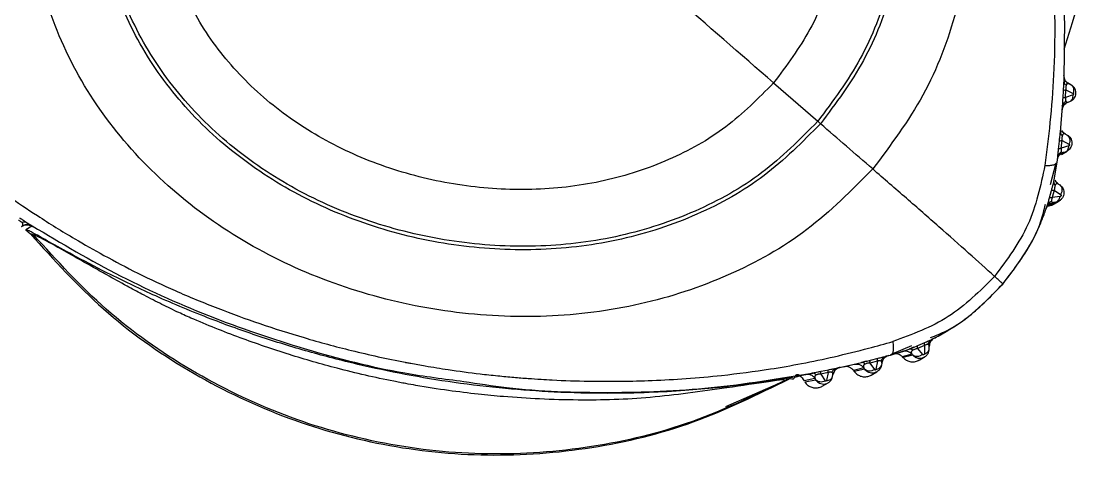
# Model space of a CAD drawing. Extents: x 409 to 498, y 628 to 778.
# Drawn here: x 413.209 to 415.487, y 673.962 to 674.879 of the extents above; entities that cross this region are included whole.
import ezdxf

# ---------------------------------------------------------------- set-up
doc = ezdxf.new("R2010")
doc.units = 0
doc.header["$MEASUREMENT"] = 0
doc.layers.add('1', color=4, linetype='Continuous')
doc.layers.add('GEOMETRY', color=4, linetype='Continuous', lineweight=25)

# ---------------------------------------------------------------- blocks, each defined once
blk = doc.blocks.new('2026_PULSE')
at = {"layer": 'GEOMETRY'}
for p, q in [((6.2225, 29.7886), (6.3158, 29.7075)), ((6.8346, 29.7568), (6.8355, 29.7727)), ((6.84, 29.758), (6.8409, 29.7739)), ((6.8409, 29.7739), (6.8561, 29.7665)), ((6.8511, 29.7847), (6.8475, 29.7865)), ((6.8392, 29.7443), (6.8322, 29.7403)), ((6.8559, 29.7635), (6.84, 29.758)), ((6.8455, 29.748), (6.8489, 29.7491)), ((6.8291, 29.6847), (6.8336, 29.739)), ((6.8337, 29.7398), (6.8339, 29.7398)), ((6.3158, 29.7075), (6.3217, 29.7024)), ((6.8398, 29.6804), (6.843, 29.6787)), ((6.8251, 29.6487), (6.8269, 29.6652)), ((6.8307, 29.6507), (6.8325, 29.6671)), ((6.8468, 29.6556), (6.8307, 29.6507)), ((6.8325, 29.6671), (6.8472, 29.6592)), ((6.822, 29.6212), (6.8233, 29.6316)), ((6.8357, 29.6415), (6.8286, 29.6374)), ((6.8317, 29.6375), (6.8436, 29.6444)), ((6.8395, 29.6426), (6.8357, 29.6415)), ((6.8083, 29.574), (6.8203, 29.6195)), ((6.815, 29.5799), (6.822, 29.6212)), ((6.815, 29.5799), (6.8159, 29.5853)), ((6.8061, 29.5455), (6.8104, 29.5612)), ((6.8162, 29.5621), (6.8119, 29.5462)), ((6.8162, 29.5621), (6.8295, 29.5528)), ((6.8251, 29.5747), (6.8179, 29.581)), ((6.8251, 29.5748), (6.8278, 29.5729)), ((6.8285, 29.5485), (6.8119, 29.5462)), ((6.8151, 29.5325), (6.8264, 29.539)), ((6.8142, 29.5359), (6.8005, 29.5284)), ((6.8005, 29.5284), (6.8052, 29.5291)), ((6.8014, 29.53), (6.8015, 29.5298)), ((6.8052, 29.5291), (6.8192, 29.5365)), ((6.8192, 29.5365), (6.8142, 29.5359)), ((4.6536, 29.4857), (4.6409, 29.4783)), ((4.6412, 29.4781), (4.6409, 29.4783)), ((4.648, 29.4759), (4.6412, 29.4781)), ((4.6412, 29.4781), (4.6509, 29.4696)), ((4.6488, 29.4878), (4.6419, 29.4887)), ((4.6555, 29.4846), (4.6527, 29.4861)), ((4.653, 29.4864), (4.6536, 29.4857)), ((4.6576, 29.4675), (4.6509, 29.4696)), ((4.6509, 29.4696), (4.6576, 29.4628)), ((6.7068, 29.3632), (6.707, 29.3633)), ((6.4698, 29.2134), (6.5091, 29.2259)), ((6.4732, 29.2161), (6.5146, 29.2336)), ((6.5002, 29.2219), (6.4801, 29.2162)), ((6.5184, 29.2297), (6.5273, 29.2334)), ((6.5419, 29.2336), (6.5269, 29.2271)), ((6.5269, 29.2271), (6.5375, 29.2147)), ((6.5273, 29.2334), (6.5421, 29.2398)), ((6.5419, 29.2336), (6.5416, 29.2163)), ((6.5517, 29.2268), (6.5518, 29.2319)), ((6.3561, 29.1857), (6.4081, 29.1976)), ((6.442, 29.2006), (6.4262, 29.1966)), ((6.4275, 29.2027), (6.4435, 29.2068)), ((6.442, 29.2006), (6.4391, 29.1835)), ((6.4601, 29.2108), (6.4698, 29.2134)), ((6.461, 29.2111), (6.4655, 29.2122)), ((6.5149, 29.2156), (6.4947, 29.2099)), ((6.4947, 29.2099), (6.4965, 29.208)), ((6.517, 29.2131), (6.4965, 29.208)), ((6.5149, 29.2156), (6.517, 29.2131)), ((6.5304, 29.2029), (6.5418, 29.2094)), ((6.3378, 29.1765), (6.3223, 29.1734)), ((6.323, 29.1792), (6.3386, 29.1824)), ((6.3378, 29.1765), (6.3343, 29.1595)), ((6.3712, 29.1885), (6.393, 29.194)), ((6.4133, 29.1865), (6.3914, 29.181)), ((6.3914, 29.181), (6.3931, 29.1788)), ((6.4153, 29.1835), (6.3931, 29.1788)), ((6.4153, 29.1835), (6.4133, 29.1865)), ((6.4262, 29.1966), (6.4356, 29.1826)), ((6.429, 29.1712), (6.441, 29.1782)), ((6.4512, 29.1962), (6.4505, 29.1921)), ((6.1215, 29.1045), (6.244, 29.158)), ((6.2519, 29.1623), (6.249, 29.162)), ((6.2672, 29.167), (6.2702, 29.1677)), ((6.3101, 29.1642), (6.287, 29.1588)), ((6.3122, 29.1607), (6.2889, 29.1561)), ((6.3101, 29.1642), (6.3122, 29.1607)), ((6.3223, 29.1734), (6.3313, 29.1588)), ((6.3254, 29.1477), (6.3378, 29.1549)), ((6.3471, 29.168), (6.3478, 29.1716))]:
    blk.add_line(p, q, dxfattribs=at)
for points, knots in [([(6.1395, 31.5032), (6.1696, 31.4733), (6.2339, 31.4096), (6.3298, 31.2984), (6.4204, 31.1774), (6.5024, 31.0481), (6.5735, 30.9168), (6.638, 30.7788), (6.6995, 30.6217), (6.7512, 30.4457), (6.7921, 30.25), (6.8126, 30.0739), (6.8181, 29.9251), (6.8158, 29.8094), (6.8081, 29.7075), (6.8, 29.6443), (6.7962, 29.6142)], [0, 0, 0, 0, 0.061839, 0.131845, 0.211627, 0.279904, 0.352971, 0.427433, 0.499926, 0.596401, 0.691889, 0.788478, 0.852073, 0.906668, 0.955606, 1, 1, 1, 1]), ([(6.8367, 29.7919), (6.838, 29.8638), (6.8406, 30.0076), (6.8181, 30.2235), (6.7765, 30.4363), (6.7148, 30.6447), (6.634, 30.8463), (6.5348, 31.0389), (6.4188, 31.2221), (6.3274, 31.3336), (6.2819, 31.3892)], [0, 0, 0, 0, 0.124613, 0.249568, 0.374705, 0.499995, 0.625284, 0.750423, 0.875382, 1, 1, 1, 1]), ([(6.3098, 31.3536), (6.3657, 31.3158), (6.4824, 31.2368), (6.6303, 31.0798), (6.7544, 30.8973), (6.8446, 30.6954), (6.8991, 30.4811), (6.9148, 30.2609), (6.8968, 30.0502), (6.8556, 29.9197), (6.8366, 29.8592)], [0, 0, 0, 0, 0.118093, 0.24661, 0.375126, 0.503643, 0.63216, 0.760677, 0.889193, 1, 1, 1, 1]), ([(4.9173, 30.9146), (4.9641, 30.9638), (5.0573, 31.0617), (5.2251, 31.1745), (5.4061, 31.2551), (5.5964, 31.2971), (5.7885, 31.2978), (5.9749, 31.2545), (6.1473, 31.1699), (6.3005, 31.0493), (6.43, 30.8986), (6.5321, 30.7243), (6.6042, 30.5336), (6.6439, 30.3345), (6.6482, 30.1341), (6.6149, 29.9407), (6.5465, 29.7591), (6.47, 29.6572), (6.4321, 29.6067)], [0, 0, 0, 0, 0.064638, 0.128652, 0.191528, 0.253029, 0.313363, 0.373321, 0.433986, 0.495948, 0.559248, 0.623536, 0.688243, 0.752741, 0.816423, 0.878848, 0.939909, 1, 1, 1, 1]), ([(5.0241, 30.8227), (5.0642, 30.8649), (5.1441, 30.9488), (5.2878, 31.0456), (5.4428, 31.1148), (5.6057, 31.151), (5.7702, 31.1516), (5.9297, 31.1145), (6.0773, 31.042), (6.2084, 30.9386), (6.3191, 30.8094), (6.4065, 30.6599), (6.4683, 30.4965), (6.5024, 30.3258), (6.5063, 30.1541), (6.4779, 29.9885), (6.4196, 29.8329), (6.3541, 29.7457), (6.3217, 29.7024)], [0, 0, 0, 0, 0.064677, 0.128726, 0.191618, 0.253103, 0.313385, 0.373279, 0.433903, 0.49586, 0.559185, 0.62351, 0.688256, 0.752792, 0.816505, 0.878937, 0.939969, 1, 1, 1, 1]), ([(5.0298, 30.8177), (5.0696, 30.8595), (5.1488, 30.9427), (5.2912, 31.0387), (5.4448, 31.1073), (5.6062, 31.1432), (5.7693, 31.1438), (5.9273, 31.1071), (6.0735, 31.0352), (6.2034, 30.9327), (6.3131, 30.8046), (6.3997, 30.6564), (6.4609, 30.4944), (6.4947, 30.3253), (6.4986, 30.1551), (6.4706, 29.991), (6.4128, 29.8369), (6.3479, 29.7504), (6.3158, 29.7075)], [0, 0, 0, 0, 0.06468, 0.128735, 0.191634, 0.253118, 0.313391, 0.373269, 0.433886, 0.495846, 0.559178, 0.623509, 0.688256, 0.752797, 0.816517, 0.878954, 0.939983, 1, 1, 1, 1]), ([(5.1206, 30.7397), (5.1547, 30.7756), (5.2227, 30.847), (5.3447, 30.9293), (5.4762, 30.9883), (5.6144, 31.0192), (5.7541, 31.0199), (5.8894, 30.9884), (6.0144, 30.9267), (6.1254, 30.8388), (6.2192, 30.7289), (6.2932, 30.6018), (6.3457, 30.4629), (6.3748, 30.3178), (6.3785, 30.172), (6.3547, 30.0314), (6.3055, 29.8994), (6.25, 29.8254), (6.2225, 29.7886)], [0, 0, 0, 0, 0.0647046, 0.128813, 0.1917628, 0.2532443, 0.313432, 0.3731912, 0.4337506, 0.4957308, 0.5591196, 0.6234952, 0.6882615, 0.7528365, 0.8166147, 0.8790898, 0.9400889, 1, 1, 1, 1]), ([(6.4321, 29.6067), (6.3875, 29.5617), (6.2978, 29.4711), (6.1277, 29.3766), (5.9409, 29.315), (5.7416, 29.2897), (5.5387, 29.2997), (5.3398, 29.3435), (5.153, 29.4197), (4.9856, 29.5266), (4.8446, 29.6614), (4.7363, 29.8202), (4.6665, 29.9985), (4.639, 30.1885), (4.6525, 30.3824), (4.7055, 30.5728), (4.7922, 30.7547), (4.8755, 30.8611), (4.9173, 30.9146)], [0, 0, 0, 0, 0.060091, 0.121152, 0.183577, 0.247259, 0.311757, 0.376464, 0.440752, 0.504052, 0.566014, 0.626679, 0.686637, 0.746971, 0.808472, 0.871348, 0.935362, 1, 1, 1, 1]), ([(6.3217, 29.7024), (6.2835, 29.6639), (6.2067, 29.5863), (6.061, 29.5056), (5.9008, 29.453), (5.7301, 29.4315), (5.5561, 29.4402), (5.3856, 29.4777), (5.2255, 29.5428), (5.082, 29.6343), (4.9612, 29.7496), (4.8684, 29.8855), (4.8086, 30.0381), (4.7852, 30.2008), (4.7969, 30.3668), (4.8424, 30.5298), (4.9168, 30.6857), (4.9882, 30.7769), (5.0241, 30.8227)], [0, 0, 0, 0, 0.060031, 0.121063, 0.183495, 0.247208, 0.311744, 0.37649, 0.440815, 0.50414, 0.566097, 0.626721, 0.686615, 0.746897, 0.808382, 0.871274, 0.935323, 1, 1, 1, 1]), ([(6.3158, 29.7075), (6.278, 29.6694), (6.2018, 29.5925), (6.0574, 29.5125), (5.8987, 29.4604), (5.7295, 29.4391), (5.5571, 29.4478), (5.3881, 29.4849), (5.2293, 29.5495), (5.0872, 29.6401), (4.9675, 29.7543), (4.8755, 29.889), (4.8162, 30.0402), (4.793, 30.2014), (4.8046, 30.3659), (4.8497, 30.5275), (4.9236, 30.6819), (4.9943, 30.7723), (5.0298, 30.8177)], [0, 0, 0, 0, 0.060017, 0.121046, 0.183483, 0.247203, 0.311744, 0.376491, 0.440822, 0.504154, 0.566114, 0.626731, 0.686609, 0.746882, 0.808366, 0.871265, 0.93532, 1, 1, 1, 1]), ([(6.2225, 29.7886), (6.1902, 29.756), (6.1249, 29.6902), (6.0011, 29.6219), (5.8651, 29.5775), (5.7199, 29.5595), (5.5721, 29.567), (5.4271, 29.5988), (5.291, 29.6541), (5.1692, 29.7315), (5.0667, 29.8291), (4.9878, 29.9443), (4.9371, 30.0738), (4.9173, 30.2118), (4.9274, 30.3527), (4.9661, 30.4909), (5.0295, 30.6232), (5.0901, 30.7007), (5.1206, 30.7397)], [0, 0, 0, 0, 0.059911, 0.12091, 0.183385, 0.247163, 0.311739, 0.376505, 0.44088, 0.504269, 0.566249, 0.626809, 0.686568, 0.746756, 0.808237, 0.871187, 0.935295, 1, 1, 1, 1]), ([(6.8355, 29.7727), (6.8358, 29.776), (6.8362, 29.7827), (6.8366, 29.7888), (6.8367, 29.7919)], [0, 0, 0, 0, 0.482562, 1, 1, 1, 1]), ([(6.8367, 29.7919), (6.8368, 29.7938), (6.8368, 29.7975), (6.8368, 29.801), (6.8367, 29.8042), (6.8365, 29.8046), (6.8364, 29.8049)], [0, 0, 0, 0, 0.214681, 0.42923, 0.635769, 1, 1, 1, 1]), ([(6.8364, 29.8049), (6.8365, 29.8031), (6.8367, 29.7993), (6.839, 29.7939), (6.8426, 29.7894), (6.8459, 29.7874), (6.8475, 29.7865)], [0, 0, 0, 0, 0.244703, 0.499999, 0.755296, 1, 1, 1, 1]), ([(6.8379, 29.7929), (6.8377, 29.793), (6.8371, 29.7935), (6.8369, 29.793), (6.8368, 29.7919), (6.8367, 29.7913)], [0, 0, 0, 0, 0.174714, 0.57788, 1, 1, 1, 1]), ([(6.8367, 29.7919), (6.8367, 29.7912), (6.8368, 29.7896), (6.8376, 29.7874), (6.8391, 29.7852), (6.8406, 29.784), (6.8413, 29.7833)], [0, 0, 0, 0, 0.24783, 0.499997, 0.752166, 1, 1, 1, 1]), ([(6.8476, 29.7864), (6.8444, 29.7885), (6.8399, 29.7914), (6.8383, 29.7925), (6.8379, 29.7929)], [0, 0, 0, 0, 0.710807, 1, 1, 1, 1]), ([(6.8355, 29.7727), (6.836, 29.773), (6.8368, 29.7735), (6.8395, 29.7738), (6.8409, 29.7739)], [0, 0, 0, 0, 0.500028, 1, 1, 1, 1]), ([(6.8413, 29.7833), (6.8411, 29.7827), (6.8409, 29.7815), (6.8406, 29.7791), (6.8406, 29.7765), (6.8408, 29.7748), (6.8409, 29.7739)], [0, 0, 0, 0, 0.257339, 0.499758, 0.740462, 1, 1, 1, 1]), ([(6.8475, 29.7865), (6.8462, 29.7869), (6.8444, 29.7875), (6.8423, 29.7862), (6.8416, 29.7842), (6.8413, 29.7833)], [0, 0, 0, 0, 0.545639, 0.787383, 1, 1, 1, 1]), ([(6.8489, 29.7491), (6.8508, 29.75), (6.8544, 29.7516), (6.8584, 29.7559), (6.861, 29.7607), (6.862, 29.7657), (6.8618, 29.7707), (6.8603, 29.7759), (6.8568, 29.7812), (6.8531, 29.7835), (6.8511, 29.7847)], [0, 0, 0, 0, 0.133405, 0.260104, 0.38013, 0.493524, 0.592095, 0.709396, 0.845388, 1, 1, 1, 1]), ([(6.8511, 29.7847), (6.8523, 29.784), (6.8547, 29.7823), (6.8568, 29.7778), (6.8575, 29.7722), (6.8565, 29.7684), (6.8561, 29.7665)], [0, 0, 0, 0, 0.242505, 0.499998, 0.757493, 1, 1, 1, 1]), ([(6.8561, 29.7665), (6.8562, 29.7664), (6.8564, 29.7663), (6.8567, 29.7659), (6.8569, 29.7654), (6.857, 29.765), (6.8569, 29.7647), (6.8568, 29.7644), (6.8566, 29.764), (6.8563, 29.7637), (6.856, 29.7636), (6.8559, 29.7635)], [0, 0, 0, 0, 0.144352, 0.279388, 0.402711, 0.515838, 0.570705, 0.625679, 0.73952, 0.86387, 1, 1, 1, 1]), ([(6.8455, 29.748), (6.8438, 29.7472), (6.8403, 29.7457), (6.8362, 29.7415), (6.8332, 29.7364), (6.8326, 29.7326), (6.8324, 29.7308)], [0, 0, 0, 0, 0.244606, 0.500003, 0.755398, 1, 1, 1, 1]), ([(6.8336, 29.739), (6.8338, 29.7417), (6.8341, 29.747), (6.8344, 29.7536), (6.8346, 29.7568)], [0, 0, 0, 0, 0.514037, 1, 1, 1, 1]), ([(6.8336, 29.739), (6.8338, 29.7401), (6.834, 29.7423), (6.8355, 29.7453), (6.8377, 29.748), (6.8396, 29.7493), (6.8406, 29.75)], [0, 0, 0, 0, 0.253984, 0.508959, 0.759308, 1, 1, 1, 1]), ([(6.8342, 29.7399), (6.8346, 29.7404), (6.8359, 29.7419), (6.8397, 29.7447), (6.8422, 29.7464)], [0, 0, 0, 0, 0.346273, 1, 1, 1, 1]), ([(6.8346, 29.7568), (6.835, 29.7571), (6.8359, 29.7576), (6.8386, 29.7579), (6.84, 29.758)], [0, 0, 0, 0, 0.5035307, 1, 1, 1, 1]), ([(6.84, 29.758), (6.8399, 29.7572), (6.8396, 29.7555), (6.8397, 29.754), (6.8398, 29.7532), (6.8399, 29.7525), (6.8401, 29.7513), (6.8404, 29.7505), (6.8406, 29.75)], [0, 0, 0, 0, 0.234932, 0.470474, 0.479101, 0.543376, 0.724936, 1, 1, 1, 1]), ([(6.8406, 29.75), (6.8409, 29.7495), (6.8414, 29.7484), (6.8431, 29.7475), (6.8446, 29.7478), (6.8455, 29.748)], [0, 0, 0, 0, 0.226925, 0.472576, 1, 1, 1, 1]), ([(6.8489, 29.7491), (6.85, 29.7497), (6.8522, 29.7508), (6.8546, 29.7542), (6.8559, 29.7586), (6.8559, 29.7619), (6.8559, 29.7635)], [0, 0, 0, 0, 0.249417, 0.506903, 0.760701, 1, 1, 1, 1]), ([(6.8336, 29.739), (6.8334, 29.7367), (6.8328, 29.7318), (6.8325, 29.7311), (6.8324, 29.7308)], [0, 0, 0, 0, 0.4766696, 1, 1, 1, 1]), ([(6.4321, 29.6067), (6.4135, 29.6227), (6.3765, 29.6547), (6.3399, 29.6865), (6.3217, 29.7024)], [0, 0, 0, 0, 0.5, 1, 1, 1, 1]), ([(6.8269, 29.6652), (6.8273, 29.6685), (6.8281, 29.6752), (6.8287, 29.6815), (6.8291, 29.6847)], [0, 0, 0, 0, 0.491811, 1, 1, 1, 1]), ([(6.8291, 29.6847), (6.8291, 29.6833), (6.8292, 29.6806), (6.8317, 29.6781), (6.833, 29.6769)], [0, 0, 0, 0, 0.4999916, 1, 1, 1, 1]), ([(6.84, 29.6803), (6.8368, 29.6825), (6.8322, 29.6858), (6.8306, 29.6866), (6.83, 29.6869)], [0, 0, 0, 0, 0.675674, 1, 1, 1, 1]), ([(6.8398, 29.6804), (6.8382, 29.6814), (6.8351, 29.6834), (6.8331, 29.6864), (6.8321, 29.688)], [0, 0, 0, 0, 0.511218, 1, 1, 1, 1]), ([(6.833, 29.6769), (6.8328, 29.6762), (6.8325, 29.6749), (6.8322, 29.6724), (6.8322, 29.6696), (6.8324, 29.6679), (6.8325, 29.6671)], [0, 0, 0, 0, 0.250232, 0.488546, 0.732809, 1, 1, 1, 1]), ([(6.8398, 29.6804), (6.8385, 29.6809), (6.8366, 29.6817), (6.8345, 29.6802), (6.8335, 29.6786), (6.8332, 29.6774), (6.833, 29.6769)], [0, 0, 0, 0, 0.552703, 0.791975, 0.900446, 1, 1, 1, 1]), ([(6.843, 29.6787), (6.8451, 29.6773), (6.8487, 29.6748), (6.8519, 29.6694), (6.8534, 29.6641), (6.8534, 29.6584), (6.8517, 29.6529), (6.8486, 29.6482), (6.8444, 29.6446), (6.8411, 29.6433), (6.8395, 29.6426)], [0, 0, 0, 0, 0.166512, 0.279986, 0.401109, 0.523295, 0.648233, 0.769287, 0.886519, 1, 1, 1, 1]), ([(6.843, 29.6787), (6.8442, 29.6778), (6.8467, 29.676), (6.8487, 29.671), (6.8491, 29.6651), (6.8478, 29.6611), (6.8472, 29.6592)], [0, 0, 0, 0, 0.241786, 0.499998, 0.758211, 1, 1, 1, 1]), ([(6.8269, 29.6652), (6.8274, 29.6656), (6.8282, 29.6664), (6.8311, 29.6668), (6.8325, 29.6671)], [0, 0, 0, 0, 0.500084, 1, 1, 1, 1]), ([(6.8395, 29.6426), (6.8405, 29.6431), (6.8426, 29.6441), (6.845, 29.6471), (6.8465, 29.651), (6.8467, 29.6541), (6.8468, 29.6556)], [0, 0, 0, 0, 0.253348, 0.511302, 0.763261, 1, 1, 1, 1]), ([(6.8472, 29.6592), (6.8473, 29.6591), (6.8476, 29.6589), (6.8479, 29.6584), (6.8481, 29.6579), (6.8482, 29.6574), (6.8481, 29.657), (6.848, 29.6567), (6.8479, 29.6564), (6.8476, 29.6561), (6.8473, 29.6558), (6.8469, 29.6556), (6.8468, 29.6556)], [0, 0, 0, 0, 0.146361, 0.284808, 0.41183, 0.527282, 0.582294, 0.636648, 0.691473, 0.747865, 0.867827, 1, 1, 1, 1]), ([(6.8233, 29.6316), (6.823, 29.6297), (6.8223, 29.6258), (6.822, 29.6252), (6.8219, 29.625)], [0, 0, 0, 0, 0.474463, 1, 1, 1, 1]), ([(6.8234, 29.6325), (6.8233, 29.6316), (6.823, 29.6299), (6.8228, 29.6287), (6.8228, 29.6288), (6.8228, 29.6288)], [0, 0, 0, 0, 0.4148169, 0.8059422, 1, 1, 1, 1]), ([(6.8232, 29.63), (6.8233, 29.6302), (6.8235, 29.6307), (6.824, 29.6319), (6.8249, 29.6333), (6.8263, 29.6354), (6.8288, 29.6381), (6.8314, 29.6395), (6.8327, 29.6403)], [0, 0, 0, 0, 0.091414, 0.205061, 0.321527, 0.44527, 0.715289, 1, 1, 1, 1]), ([(6.8233, 29.6316), (6.8234, 29.6326), (6.8236, 29.6341), (6.8238, 29.636), (6.824, 29.6375), (6.8241, 29.6389), (6.8242, 29.6403), (6.8243, 29.641), (6.8243, 29.6413), (6.8246, 29.6437), (6.8249, 29.6462), (6.8251, 29.6487)], [0, 0, 0, 0, 0.231824, 0.347975, 0.412634, 0.510386, 0.592483, 0.62052, 0.629028, 0.633847, 1, 1, 1, 1]), ([(6.8233, 29.6316), (6.8235, 29.6328), (6.8239, 29.6351), (6.8257, 29.6383), (6.8281, 29.6411), (6.8302, 29.6424), (6.8312, 29.6431)], [0, 0, 0, 0, 0.253309, 0.508277, 0.758963, 1, 1, 1, 1]), ([(6.8244, 29.6321), (6.825, 29.6332), (6.8265, 29.636), (6.8304, 29.6394), (6.834, 29.6408), (6.8357, 29.6415)], [0, 0, 0, 0, 0.247891, 0.63191, 1, 1, 1, 1]), ([(6.8251, 29.6487), (6.8256, 29.6491), (6.8264, 29.65), (6.8293, 29.6504), (6.8307, 29.6507)], [0, 0, 0, 0, 0.503787, 1, 1, 1, 1]), ([(6.8307, 29.6507), (6.8306, 29.6499), (6.8303, 29.6482), (6.8304, 29.6468), (6.8305, 29.646), (6.8305, 29.6454), (6.8308, 29.6442), (6.831, 29.6435), (6.8312, 29.6431)], [0, 0, 0, 0, 0.230071, 0.465781, 0.473254, 0.536381, 0.722499, 1, 1, 1, 1]), ([(6.8312, 29.6431), (6.8318, 29.6424), (6.833, 29.6409), (6.8348, 29.6413), (6.8357, 29.6415)], [0, 0, 0, 0, 0.4754076, 1, 1, 1, 1]), ([(4.5113, 29.6175), (4.5239, 29.6079), (4.5537, 29.5851), (4.6051, 29.5484), (4.67, 29.5047), (4.7381, 29.4625), (4.8091, 29.4222), (4.8796, 29.3851), (4.9599, 29.3476), (5.0459, 29.3121), (5.1369, 29.279), (5.2311, 29.2491), (5.3335, 29.2213), (5.4053, 29.2056), (5.4434, 29.1983), (5.4434, 29.1983), (5.4434, 29.1983), (5.4434, 29.1983), (5.4434, 29.1983), (5.4435, 29.1983), (5.4435, 29.1983), (5.4436, 29.1982), (5.4438, 29.1982), (5.4441, 29.1981), (5.4453, 29.1979), (5.4491, 29.1972), (5.4627, 29.1947), (5.4918, 29.1895), (5.5405, 29.1817), (5.5917, 29.1748), (5.6379, 29.1697), (5.6719, 29.1665), (5.7025, 29.1641), (5.7296, 29.1623), (5.7721, 29.1599), (5.8286, 29.158), (5.8991, 29.1578), (5.9679, 29.1596), (6.0388, 29.1636), (6.1222, 29.171), (6.2037, 29.1816), (6.2831, 29.1954), (6.3525, 29.21), (6.4168, 29.2259), (6.4576, 29.2372), (6.4745, 29.242)], [0, 0, 0, 0, 0.023144, 0.05484, 0.091564, 0.136206, 0.170367, 0.209427, 0.251228, 0.298444, 0.343948, 0.391377, 0.441313, 0.497426, 0.497427, 0.497428, 0.497429, 0.497432, 0.497437, 0.497446, 0.497463, 0.497497, 0.497564, 0.497711, 0.498058, 0.499248, 0.503302, 0.518104, 0.541837, 0.574517, 0.592617, 0.609041, 0.623786, 0.63685, 0.648231, 0.685287, 0.718359, 0.749985, 0.784568, 0.820855, 0.870939, 0.90326, 0.937451, 0.973984, 1, 1, 1, 1]), ([(6.69, 29.3797), (6.6722, 29.3957), (6.6367, 29.4276), (6.5728, 29.4842), (6.504, 29.5444), (6.456, 29.5859), (6.4321, 29.6067)], [0, 0, 0, 0, 0.249996, 0.500004, 0.749994, 1, 1, 1, 1]), ([(6.7962, 29.6142), (6.7871, 29.5714), (6.769, 29.4863), (6.7162, 29.4151), (6.69, 29.3797)], [0, 0, 0, 0, 0.5027715, 1, 1, 1, 1]), ([(6.7962, 29.6142), (6.7999, 29.6142), (6.8074, 29.6141), (6.8155, 29.6154), (6.821, 29.6178), (6.8217, 29.6201), (6.822, 29.6212)], [0, 0, 0, 0, 0.246206, 0.5, 0.753794, 1, 1, 1, 1]), ([(6.8104, 29.5612), (6.811, 29.5636), (6.8118, 29.5669), (6.8129, 29.5708), (6.8133, 29.5727), (6.814, 29.5754), (6.8145, 29.5779), (6.815, 29.5799)], [0, 0, 0, 0, 0.365188, 0.518891, 0.578296, 0.663382, 1, 1, 1, 1]), ([(6.8104, 29.5612), (6.8109, 29.5615), (6.8118, 29.5622), (6.8147, 29.5621), (6.8162, 29.5621)], [0, 0, 0, 0, 0.499963, 1, 1, 1, 1]), ([(6.815, 29.5799), (6.8149, 29.5786), (6.8147, 29.5759), (6.8169, 29.5732), (6.818, 29.5719)], [0, 0, 0, 0, 0.500002, 1, 1, 1, 1]), ([(6.818, 29.5719), (6.8177, 29.5712), (6.8173, 29.5699), (6.8169, 29.5679), (6.8166, 29.5663), (6.8163, 29.5644), (6.8162, 29.563), (6.8162, 29.5621)], [0, 0, 0, 0, 0.249668, 0.489212, 0.570056, 0.735204, 1, 1, 1, 1]), ([(6.8251, 29.5748), (6.8238, 29.5754), (6.822, 29.5764), (6.8198, 29.5751), (6.8187, 29.5736), (6.8182, 29.5724), (6.818, 29.5719)], [0, 0, 0, 0, 0.550242, 0.790407, 0.899376, 1, 1, 1, 1]), ([(6.8251, 29.5748), (6.8236, 29.5759), (6.8207, 29.5783), (6.819, 29.5816), (6.8181, 29.5834)], [0, 0, 0, 0, 0.489657, 1, 1, 1, 1]), ([(6.8278, 29.5729), (6.8298, 29.5711), (6.8332, 29.5682), (6.8358, 29.5623), (6.8367, 29.5567), (6.8359, 29.5509), (6.8335, 29.5455), (6.8297, 29.5411), (6.8248, 29.5378), (6.8211, 29.537), (6.8192, 29.5365)], [0, 0, 0, 0, 0.166896, 0.279035, 0.399211, 0.518036, 0.638726, 0.759218, 0.879611, 1, 1, 1, 1]), ([(6.8278, 29.5729), (6.8289, 29.5719), (6.8312, 29.5697), (6.8326, 29.5645), (6.8322, 29.5585), (6.8304, 29.5547), (6.8295, 29.5528)], [0, 0, 0, 0, 0.241629, 0.499998, 0.758369, 1, 1, 1, 1]), ([(6.8012, 29.5293), (6.802, 29.5318), (6.8035, 29.5364), (6.8053, 29.5426), (6.8061, 29.5455)], [0, 0, 0, 0, 0.532766, 1, 1, 1, 1]), ([(6.8012, 29.5293), (6.8016, 29.5303), (6.8024, 29.5324), (6.8045, 29.5349), (6.8072, 29.5371), (6.8094, 29.538), (6.8105, 29.5384)], [0, 0, 0, 0, 0.25295, 0.507443, 0.758099, 1, 1, 1, 1]), ([(6.8061, 29.5455), (6.8066, 29.5458), (6.8075, 29.5464), (6.8104, 29.5462), (6.8119, 29.5462)], [0, 0, 0, 0, 0.502744, 1, 1, 1, 1]), ([(6.8119, 29.5462), (6.8116, 29.5454), (6.8109, 29.5438), (6.8105, 29.5416), (6.8103, 29.5398), (6.8104, 29.5389), (6.8105, 29.5384)], [0, 0, 0, 0, 0.238232, 0.475752, 0.728082, 1, 1, 1, 1]), ([(6.8105, 29.5384), (6.8108, 29.5376), (6.8116, 29.5357), (6.8133, 29.5358), (6.8142, 29.5359)], [0, 0, 0, 0, 0.471518, 1, 1, 1, 1]), ([(6.8192, 29.5365), (6.8203, 29.5369), (6.8226, 29.5375), (6.8254, 29.5403), (6.8275, 29.544), (6.8281, 29.5471), (6.8285, 29.5485)], [0, 0, 0, 0, 0.253258, 0.511382, 0.763459, 1, 1, 1, 1]), ([(6.8295, 29.5528), (6.8297, 29.5527), (6.83, 29.5524), (6.8304, 29.5518), (6.8305, 29.5511), (6.8305, 29.5505), (6.8303, 29.55), (6.8301, 29.5497), (6.8299, 29.5494), (6.8296, 29.549), (6.8291, 29.5487), (6.8287, 29.5486), (6.8285, 29.5485)], [0, 0, 0, 0, 0.144988, 0.282396, 0.408827, 0.524229, 0.57945, 0.634159, 0.689453, 0.746382, 0.867343, 1, 1, 1, 1]), ([(6.7059, 29.362), (6.7228, 29.384), (6.7551, 29.4261), (6.7863, 29.484), (6.7946, 29.5202), (6.7974, 29.5322)], [0, 0, 0, 0, 0.423559, 0.8079489, 1, 1, 1, 1]), ([(6.707, 29.3633), (6.7274, 29.3897), (6.7586, 29.4303), (6.7842, 29.484), (6.7955, 29.5126), (6.7997, 29.525), (6.8012, 29.5293)], [0, 0, 0, 0, 0.517597, 0.793803, 0.927909, 1, 1, 1, 1]), ([(6.7984, 29.5228), (6.7991, 29.5244), (6.8005, 29.5277), (6.8043, 29.5317), (6.809, 29.5347), (6.8125, 29.5355), (6.8142, 29.5359)], [0, 0, 0, 0, 0.245213, 0.5, 0.754787, 1, 1, 1, 1]), ([(6.8012, 29.5293), (6.8005, 29.5275), (6.799, 29.5236), (6.7986, 29.5231), (6.7984, 29.5228)], [0, 0, 0, 0, 0.464953, 1, 1, 1, 1]), ([(6.8016, 29.5296), (6.8019, 29.5299), (6.8028, 29.5306), (6.8057, 29.5325), (6.8076, 29.5337)], [0, 0, 0, 0, 0.34549, 1, 1, 1, 1]), ([(6.8052, 29.5291), (6.808, 29.5296), (6.8115, 29.5302), (6.8144, 29.5323), (6.815, 29.5327)], [0, 0, 0, 0, 0.784878, 1, 1, 1, 1]), ([(4.6333, 29.4933), (4.6328, 29.4938), (4.632, 29.4946), (4.6306, 29.4955), (4.6293, 29.4963), (4.6279, 29.4971), (4.6265, 29.4977), (4.6257, 29.498)], [0, 0, 0, 0, 0.252838, 0.493953, 0.521876, 0.738307, 1, 1, 1, 1]), ([(4.628, 29.5036), (4.629, 29.5029), (4.6306, 29.5019), (4.6325, 29.5007), (4.6339, 29.4998), (4.6351, 29.499), (4.6362, 29.4982), (4.6368, 29.4978), (4.639, 29.4963), (4.641, 29.4949), (4.6429, 29.4936)], [0, 0, 0, 0, 0.198415, 0.3028, 0.36011, 0.457997, 0.54502, 0.571673, 0.58734, 1, 1, 1, 1]), ([(4.6321, 29.4853), (4.6334, 29.4863), (4.6352, 29.4878), (4.6352, 29.4905), (4.6345, 29.4921), (4.6337, 29.4929), (4.6333, 29.4933)], [0, 0, 0, 0, 0.542909, 0.786725, 0.897634, 1, 1, 1, 1]), ([(4.6429, 29.4936), (4.6415, 29.4941), (4.6387, 29.4952), (4.6351, 29.494), (4.6333, 29.4933)], [0, 0, 0, 0, 0.499989, 1, 1, 1, 1]), ([(4.6429, 29.4936), (4.6446, 29.4925), (4.6479, 29.4902), (4.6512, 29.4879), (4.6524, 29.487), (4.653, 29.4864)], [0, 0, 0, 0, 0.311686, 0.621138, 1, 1, 1, 1]), ([(4.6429, 29.4936), (4.7047, 29.4567), (4.8285, 29.3828), (5.0263, 29.2939), (5.231, 29.2239), (5.4123, 29.1777), (5.5259, 29.1631), (5.5677, 29.1578)], [0, 0, 0, 0, 0.217502, 0.435571, 0.653977, 0.872707, 1, 1, 1, 1]), ([(4.6321, 29.4853), (4.6337, 29.4862), (4.6371, 29.4881), (4.6428, 29.489), (4.6486, 29.4883), (4.652, 29.4866), (4.6536, 29.4857)], [0, 0, 0, 0, 0.244703, 0.5, 0.755297, 1, 1, 1, 1]), ([(4.653, 29.4866), (4.6519, 29.4872), (4.6499, 29.4884), (4.6452, 29.4892), (4.64, 29.4889), (4.6366, 29.4876), (4.6349, 29.4869)], [0, 0, 0, 0, 0.261834, 0.515435, 0.761432, 1, 1, 1, 1]), ([(6.2639, 29.1666), (6.2628, 29.1664), (6.2604, 29.166), (6.2426, 29.163), (6.2077, 29.1574), (6.1567, 29.1503), (6.1003, 29.1438), (6.0333, 29.138), (5.9562, 29.1337), (5.8638, 29.1318), (5.7621, 29.1343), (5.6538, 29.1421), (5.5484, 29.1544), (5.4442, 29.1717), (5.3413, 29.1934), (5.2382, 29.2201), (5.1346, 29.2521), (5.0263, 29.2911), (4.9213, 29.3349), (4.8259, 29.3801), (4.752, 29.4186), (4.6974, 29.4488), (4.6663, 29.4664), (4.6521, 29.4741), (4.6493, 29.4753), (4.648, 29.4759)], [0, 0, 0, 0, 0.0145335, 0.0302118, 0.0678063, 0.097423, 0.1320229, 0.1714646, 0.2141665, 0.2629125, 0.3246136, 0.3808256, 0.4398334, 0.4967047, 0.5519631, 0.610023, 0.6689137, 0.7275857, 0.7969257, 0.8551914, 0.9041103, 0.9422009, 0.9737455, 0.9872775, 1, 1, 1, 1]), ([(6.245, 29.1617), (6.2438, 29.1615), (6.2364, 29.1608), (6.2026, 29.156), (6.1296, 29.1448), (6.0433, 29.1328), (5.9632, 29.1235), (5.8857, 29.1185), (5.8076, 29.118), (5.7294, 29.1201), (5.6589, 29.1247), (5.5948, 29.1309), (5.5329, 29.1385), (5.4819, 29.1464), (5.4476, 29.1526), (5.4321, 29.1555), (5.3833, 29.165), (5.305, 29.183), (5.1965, 29.2142), (5.0932, 29.2496), (5.0143, 29.2808), (4.9583, 29.3061), (4.9238, 29.323), (4.8886, 29.3412), (4.8512, 29.3613), (4.8157, 29.381), (4.7615, 29.4114), (4.7155, 29.4377), (4.6843, 29.4547), (4.6717, 29.4613), (4.6619, 29.4658), (4.6589, 29.4669), (4.6576, 29.4675)], [0, 0, 0, 0, 0.0058352, 0.0351224, 0.094196, 0.1434352, 0.1893621, 0.2331671, 0.2765426, 0.3226865, 0.3657141, 0.3959247, 0.4313028, 0.4706066, 0.4827875, 0.4899862, 0.4971683, 0.5662487, 0.6250457, 0.6868265, 0.7498438, 0.7681227, 0.7909882, 0.8150775, 0.8354658, 0.8636144, 0.8849941, 0.9449241, 0.9584165, 0.9699829, 0.98615, 1, 1, 1, 1]), ([(6.69, 29.3797), (6.6589, 29.3487), (6.5962, 29.2865), (6.5152, 29.2569), (6.4745, 29.242)], [0, 0, 0, 0, 0.497256, 1, 1, 1, 1]), ([(6.707, 29.3633), (6.7069, 29.3635), (6.7068, 29.364), (6.7033, 29.3674), (6.6979, 29.3725), (6.6926, 29.3773), (6.69, 29.3797)], [0, 0, 0, 0, 0.25065, 0.504361, 0.755823, 1, 1, 1, 1]), ([(6.5541, 29.2504), (6.5656, 29.2548), (6.5999, 29.2682), (6.6523, 29.307), (6.689, 29.3448), (6.7082, 29.3646)], [0, 0, 0, 0, 0.193725, 0.576623, 1, 1, 1, 1]), ([(6.5573, 29.2468), (6.5617, 29.249), (6.5888, 29.2629), (6.6428, 29.2971), (6.684, 29.3395), (6.707, 29.3633)], [0, 0, 0, 0, 0.078427, 0.485068, 1, 1, 1, 1]), ([(6.5421, 29.2398), (6.5448, 29.241), (6.5508, 29.2437), (6.555, 29.2457), (6.5573, 29.2468)], [0, 0, 0, 0, 0.465571, 1, 1, 1, 1]), ([(6.5493, 29.2359), (6.5496, 29.237), (6.5502, 29.2394), (6.552, 29.2424), (6.5544, 29.245), (6.5563, 29.2462), (6.5573, 29.2468)], [0, 0, 0, 0, 0.241922, 0.492613, 0.747114, 1, 1, 1, 1]), ([(6.5625, 29.2495), (6.5609, 29.2486), (6.5579, 29.2467), (6.5544, 29.2424), (6.5522, 29.2373), (6.5519, 29.2337), (6.5518, 29.2319)], [0, 0, 0, 0, 0.245212, 0.499999, 0.754786, 1, 1, 1, 1]), ([(6.5518, 29.2321), (6.5522, 29.2356), (6.5529, 29.2411), (6.5559, 29.2456), (6.5567, 29.2463), (6.5571, 29.2466)], [0, 0, 0, 0, 0.4786756, 0.7327286, 1, 1, 1, 1]), ([(6.5625, 29.2495), (6.5623, 29.2494), (6.5621, 29.2493), (6.5589, 29.2475), (6.5573, 29.2468)], [0, 0, 0, 0, 0.532772, 1, 1, 1, 1]), ([(6.4745, 29.242), (6.475, 29.2381), (6.476, 29.2303), (6.4755, 29.2215), (6.4735, 29.2154), (6.471, 29.2141), (6.4698, 29.2134)], [0, 0, 0, 0, 0.2527297, 0.5087609, 0.7602116, 1, 1, 1, 1]), ([(6.4943, 29.2209), (6.4947, 29.221), (6.4954, 29.2212), (6.4987, 29.2223), (6.503, 29.2237), (6.507, 29.2252), (6.5091, 29.2259)], [0, 0, 0, 0, 0.300322, 0.567716, 0.782681, 1, 1, 1, 1]), ([(6.5149, 29.2156), (6.5136, 29.2168), (6.5108, 29.2194), (6.5054, 29.2215), (6.4997, 29.2222), (6.4961, 29.2213), (6.4943, 29.2209)], [0, 0, 0, 0, 0.24483, 0.500002, 0.755173, 1, 1, 1, 1]), ([(6.5091, 29.2259), (6.512, 29.227), (6.515, 29.2282), (6.5182, 29.2296), (6.5184, 29.2297)], [0, 0, 0, 0, 0.938814, 1, 1, 1, 1]), ([(6.5173, 29.2238), (6.5158, 29.2247), (6.5129, 29.2266), (6.5104, 29.2261), (6.5091, 29.2259)], [0, 0, 0, 0, 0.5000004, 1, 1, 1, 1]), ([(6.5185, 29.2298), (6.5169, 29.2291), (6.5138, 29.2277), (6.5119, 29.2267), (6.5109, 29.2263)], [0, 0, 0, 0, 0.521059, 1, 1, 1, 1]), ([(6.5173, 29.2238), (6.5168, 29.2235), (6.5157, 29.2228), (6.5144, 29.2215), (6.5131, 29.2189), (6.5141, 29.217), (6.5149, 29.2156)], [0, 0, 0, 0, 0.100074, 0.208181, 0.406668, 1, 1, 1, 1]), ([(6.517, 29.2131), (6.5185, 29.2117), (6.5216, 29.209), (6.5273, 29.2068), (6.5333, 29.2064), (6.5391, 29.2078), (6.5444, 29.2108), (6.5485, 29.2154), (6.5512, 29.2209), (6.5516, 29.2248), (6.5517, 29.2268)], [0, 0, 0, 0, 0.127875, 0.254687, 0.378056, 0.498035, 0.626437, 0.752825, 0.877308, 1, 1, 1, 1]), ([(6.5269, 29.2271), (6.526, 29.227), (6.5243, 29.2267), (6.5216, 29.2259), (6.5192, 29.2248), (6.5179, 29.2241), (6.5173, 29.2238)], [0, 0, 0, 0, 0.265284, 0.509896, 0.749421, 1, 1, 1, 1]), ([(6.5269, 29.2271), (6.5267, 29.2286), (6.5263, 29.2316), (6.5269, 29.2328), (6.5273, 29.2334)], [0, 0, 0, 0, 0.50004, 1, 1, 1, 1]), ([(6.5419, 29.2336), (6.5417, 29.2351), (6.5412, 29.238), (6.5418, 29.2392), (6.5421, 29.2398)], [0, 0, 0, 0, 0.497129, 1, 1, 1, 1]), ([(6.5416, 29.2163), (6.543, 29.2168), (6.5458, 29.2179), (6.5491, 29.2204), (6.5514, 29.2234), (6.5516, 29.2257), (6.5517, 29.2268)], [0, 0, 0, 0, 0.236544, 0.488622, 0.746745, 1, 1, 1, 1]), ([(6.5493, 29.2359), (6.5488, 29.2359), (6.548, 29.2359), (6.5463, 29.2356), (6.5442, 29.2349), (6.5427, 29.234), (6.5419, 29.2336)], [0, 0, 0, 0, 0.272861, 0.525645, 0.762722, 1, 1, 1, 1]), ([(6.5518, 29.2319), (6.5518, 29.2329), (6.5518, 29.2348), (6.5501, 29.2355), (6.5493, 29.2359)], [0, 0, 0, 0, 0.527659, 1, 1, 1, 1]), ([(6.393, 29.194), (6.3939, 29.1942), (6.3953, 29.1945), (6.402, 29.1961), (6.4062, 29.1971), (6.4081, 29.1976)], [0, 0, 0, 0, 0.563538, 0.805628, 1, 1, 1, 1]), ([(6.4081, 29.1976), (6.4114, 29.1985), (6.4177, 29.2002), (6.4243, 29.2019), (6.4275, 29.2027)], [0, 0, 0, 0, 0.510609, 1, 1, 1, 1]), ([(6.4164, 29.1945), (6.415, 29.1956), (6.4122, 29.1979), (6.4095, 29.1977), (6.4081, 29.1976)], [0, 0, 0, 0, 0.500001, 1, 1, 1, 1]), ([(6.4184, 29.2004), (6.4174, 29.2001), (6.4156, 29.1996), (6.4125, 29.1987), (6.411, 29.1981), (6.41, 29.1977)], [0, 0, 0, 0, 0.269387, 0.525787, 1, 1, 1, 1]), ([(6.4262, 29.1966), (6.4262, 29.1981), (6.4263, 29.2011), (6.4271, 29.2022), (6.4275, 29.2027)], [0, 0, 0, 0, 0.4999505, 1, 1, 1, 1]), ([(6.442, 29.2006), (6.4421, 29.2021), (6.4422, 29.2051), (6.4431, 29.2062), (6.4435, 29.2068)], [0, 0, 0, 0, 0.496032, 1, 1, 1, 1]), ([(6.4495, 29.2009), (6.4491, 29.201), (6.4483, 29.2013), (6.4466, 29.2015), (6.4447, 29.2014), (6.4432, 29.201), (6.4424, 29.2007), (6.442, 29.2006)], [0, 0, 0, 0, 0.278809, 0.535506, 0.770802, 0.91136, 1, 1, 1, 1]), ([(6.4435, 29.2068), (6.4466, 29.2076), (6.453, 29.2091), (6.4576, 29.2102), (6.4601, 29.2108)], [0, 0, 0, 0, 0.473202, 1, 1, 1, 1]), ([(6.4495, 29.2009), (6.45, 29.202), (6.4511, 29.2044), (6.4536, 29.2073), (6.4566, 29.2096), (6.4589, 29.2104), (6.4601, 29.2108)], [0, 0, 0, 0, 0.241064, 0.491801, 0.746781, 1, 1, 1, 1]), ([(6.4512, 29.1962), (6.4513, 29.1972), (6.4516, 29.1991), (6.4502, 29.2003), (6.4495, 29.2009)], [0, 0, 0, 0, 0.523827, 1, 1, 1, 1]), ([(6.4655, 29.2122), (6.4637, 29.2116), (6.4602, 29.2103), (6.4558, 29.2065), (6.4525, 29.2017), (6.4516, 29.198), (6.4512, 29.1962)], [0, 0, 0, 0, 0.244702, 0.499995, 0.755291, 1, 1, 1, 1]), ([(6.4512, 29.1964), (6.4523, 29.2), (6.4539, 29.2055), (6.4581, 29.2098), (6.4593, 29.2104), (6.46, 29.2108)], [0, 0, 0, 0, 0.477746, 0.732303, 1, 1, 1, 1]), ([(6.4655, 29.2122), (6.4654, 29.2122), (6.4652, 29.2121), (6.4617, 29.2112), (6.4601, 29.2108)], [0, 0, 0, 0, 0.525004, 1, 1, 1, 1]), ([(6.4947, 29.2099), (6.4933, 29.2112), (6.4905, 29.2138), (6.4851, 29.2157), (6.4796, 29.2165), (6.476, 29.2157), (6.4743, 29.2153)], [0, 0, 0, 0, 0.253838, 0.511379, 0.759816, 1, 1, 1, 1]), ([(6.4965, 29.208), (6.4985, 29.2061), (6.5026, 29.2024), (6.5105, 29.1994), (6.5188, 29.1989), (6.5257, 29.2002), (6.5291, 29.2024), (6.5303, 29.2031)], [0, 0, 0, 0, 0.222698, 0.445395, 0.668093, 0.89079, 1, 1, 1, 1]), ([(6.5375, 29.2147), (6.5358, 29.2135), (6.5322, 29.2112), (6.5263, 29.2098), (6.5208, 29.2103), (6.5183, 29.2122), (6.517, 29.2131)], [0, 0, 0, 0, 0.24163, 0.5, 0.75837, 1, 1, 1, 1]), ([(6.5416, 29.2163), (6.5415, 29.2161), (6.5415, 29.2156), (6.5412, 29.2151), (6.5409, 29.2147), (6.5406, 29.2144), (6.5403, 29.2142), (6.5399, 29.214), (6.5393, 29.2139), (6.5386, 29.2139), (6.538, 29.2142), (6.5376, 29.2145), (6.5375, 29.2147)], [0, 0, 0, 0, 0.132673, 0.253631, 0.310559, 0.365854, 0.420561, 0.475786, 0.591188, 0.717618, 0.855031, 1, 1, 1, 1]), ([(5.5677, 29.1578), (5.5977, 29.1532), (5.6991, 29.1374), (5.8743, 29.1321), (6.0913, 29.1403), (6.233, 29.1635), (6.3037, 29.1751)], [0, 0, 0, 0, 0.122671, 0.415678, 0.708249, 1, 1, 1, 1]), ([(6.2902, 29.1724), (6.2907, 29.1725), (6.2914, 29.1727), (6.2947, 29.1733), (6.2983, 29.174), (6.3019, 29.1747), (6.3037, 29.1751)], [0, 0, 0, 0, 0.3622945, 0.571788, 0.7880189, 1, 1, 1, 1]), ([(6.3037, 29.1751), (6.3062, 29.1756), (6.31, 29.1764), (6.3144, 29.1775), (6.317, 29.1781), (6.3194, 29.1786), (6.3216, 29.179), (6.323, 29.1792)], [0, 0, 0, 0, 0.414147, 0.636812, 0.65606, 0.797577, 1, 1, 1, 1]), ([(6.3128, 29.1715), (6.3121, 29.1721), (6.3107, 29.1734), (6.3083, 29.1747), (6.306, 29.1753), (6.3045, 29.1751), (6.3037, 29.1751)], [0, 0, 0, 0, 0.24782, 0.500004, 0.752186, 1, 1, 1, 1]), ([(6.3223, 29.1734), (6.3223, 29.1748), (6.3223, 29.1777), (6.3227, 29.1787), (6.323, 29.1792)], [0, 0, 0, 0, 0.499959, 1, 1, 1, 1]), ([(6.3378, 29.1765), (6.3378, 29.178), (6.3378, 29.1808), (6.3383, 29.1819), (6.3386, 29.1824)], [0, 0, 0, 0, 0.496315, 1, 1, 1, 1]), ([(6.3458, 29.1768), (6.3453, 29.177), (6.3444, 29.1773), (6.3426, 29.1774), (6.3403, 29.1773), (6.3387, 29.1768), (6.3378, 29.1765)], [0, 0, 0, 0, 0.275786, 0.530239, 0.765789, 1, 1, 1, 1]), ([(6.3386, 29.1824), (6.3418, 29.183), (6.3484, 29.1843), (6.3534, 29.1852), (6.3561, 29.1857)], [0, 0, 0, 0, 0.484871, 1, 1, 1, 1]), ([(6.3458, 29.1768), (6.3463, 29.1779), (6.3474, 29.1801), (6.3499, 29.1827), (6.3528, 29.1847), (6.355, 29.1854), (6.3561, 29.1857)], [0, 0, 0, 0, 0.240718, 0.491115, 0.7461, 1, 1, 1, 1]), ([(6.3478, 29.1716), (6.3481, 29.1728), (6.3485, 29.1749), (6.3466, 29.1762), (6.3458, 29.1768)], [0, 0, 0, 0, 0.527442, 1, 1, 1, 1]), ([(6.363, 29.1872), (6.3612, 29.1866), (6.3575, 29.1855), (6.3529, 29.1818), (6.3494, 29.1771), (6.3483, 29.1734), (6.3478, 29.1716)], [0, 0, 0, 0, 0.2446037, 0.4999997, 0.7553959, 1, 1, 1, 1]), ([(6.3479, 29.1718), (6.3484, 29.1736), (6.3494, 29.1774), (6.352, 29.1803), (6.3533, 29.1819)], [0, 0, 0, 0, 0.4889379, 1, 1, 1, 1]), ([(6.3638, 29.1873), (6.3619, 29.1869), (6.358, 29.1859), (6.3548, 29.1832), (6.3533, 29.1819)], [0, 0, 0, 0, 0.490084, 1, 1, 1, 1]), ([(6.363, 29.1872), (6.3628, 29.1872), (6.3625, 29.1871), (6.3582, 29.1862), (6.3561, 29.1857)], [0, 0, 0, 0, 0.502272, 1, 1, 1, 1]), ([(6.3914, 29.181), (6.3902, 29.1825), (6.3876, 29.1854), (6.3823, 29.188), (6.3767, 29.1893), (6.373, 29.1888), (6.3712, 29.1885)], [0, 0, 0, 0, 0.253674, 0.509842, 0.758372, 1, 1, 1, 1]), ([(6.393, 29.194), (6.3948, 29.1943), (6.3986, 29.1948), (6.4044, 29.1935), (6.4096, 29.1908), (6.4121, 29.1879), (6.4133, 29.1865)], [0, 0, 0, 0, 0.244606, 0.5, 0.755394, 1, 1, 1, 1]), ([(6.3931, 29.1788), (6.3948, 29.1767), (6.3984, 29.1727), (6.4057, 29.1688), (6.4137, 29.1672), (6.4219, 29.1678), (6.4267, 29.1702), (6.429, 29.1713)], [0, 0, 0, 0, 0.201687, 0.403374, 0.605061, 0.806747, 1, 1, 1, 1]), ([(6.4164, 29.1945), (6.4158, 29.1942), (6.4147, 29.1936), (6.4132, 29.1923), (6.412, 29.1898), (6.4128, 29.1878), (6.4133, 29.1865)], [0, 0, 0, 0, 0.102393, 0.213712, 0.4583, 1, 1, 1, 1]), ([(6.4505, 29.1921), (6.4501, 29.1904), (6.4492, 29.1868), (6.446, 29.1819), (6.4414, 29.1781), (6.4358, 29.1757), (6.4297, 29.1752), (6.424, 29.1765), (6.4189, 29.1793), (6.4165, 29.1821), (6.4153, 29.1835)], [0, 0, 0, 0, 0.117746, 0.240559, 0.36852, 0.501697, 0.630803, 0.756969, 0.88024, 1, 1, 1, 1]), ([(6.4356, 29.1826), (6.4338, 29.1817), (6.43, 29.1798), (6.424, 29.1792), (6.4187, 29.1803), (6.4164, 29.1824), (6.4153, 29.1835)], [0, 0, 0, 0, 0.241788, 0.5, 0.758212, 1, 1, 1, 1]), ([(6.4262, 29.1966), (6.4253, 29.1966), (6.4236, 29.1966), (6.4208, 29.1961), (6.4183, 29.1954), (6.417, 29.1948), (6.4164, 29.1945)], [0, 0, 0, 0, 0.266489, 0.509713, 0.748097, 1, 1, 1, 1]), ([(6.4391, 29.1835), (6.4391, 29.1833), (6.439, 29.1829), (6.4387, 29.1825), (6.4384, 29.1822), (6.4381, 29.1821), (6.4379, 29.1819), (6.4375, 29.1818), (6.437, 29.1818), (6.4364, 29.1819), (6.436, 29.1822), (6.4357, 29.1825), (6.4356, 29.1826)], [0, 0, 0, 0, 0.13219, 0.252148, 0.308539, 0.363365, 0.417718, 0.472733, 0.588185, 0.715206, 0.853659, 1, 1, 1, 1]), ([(6.4391, 29.1835), (6.4405, 29.1837), (6.4435, 29.1844), (6.447, 29.1863), (6.4496, 29.189), (6.4502, 29.1911), (6.4505, 29.1921)], [0, 0, 0, 0, 0.236741, 0.488701, 0.746654, 1, 1, 1, 1]), ([(6.2672, 29.167), (6.2668, 29.1662), (6.2661, 29.1647), (6.2646, 29.1631), (6.2628, 29.1625), (6.26, 29.1625), (6.2572, 29.1636), (6.2552, 29.1628), (6.2547, 29.1626)], [0, 0, 0, 0, 0.186076, 0.330502, 0.437082, 0.556039, 0.90138, 1, 1, 1, 1]), ([(6.2672, 29.167), (6.2678, 29.1683), (6.2686, 29.17), (6.2703, 29.1716), (6.2716, 29.1723), (6.273, 29.1725), (6.2752, 29.1721), (6.2809, 29.1684), (6.2843, 29.163), (6.287, 29.1588)], [0, 0, 0, 0, 0.141113, 0.196678, 0.246083, 0.293888, 0.345085, 0.472292, 1, 1, 1, 1]), ([(6.2702, 29.1677), (6.2719, 29.1681), (6.2786, 29.1697), (6.2853, 29.1713), (6.2902, 29.1724)], [0, 0, 0, 0, 0.254862, 1, 1, 1, 1]), ([(6.2889, 29.1561), (6.2906, 29.154), (6.294, 29.1497), (6.3012, 29.1457), (6.3092, 29.1437), (6.3172, 29.1443), (6.3229, 29.1459), (6.3252, 29.1476), (6.3254, 29.1478)], [0, 0, 0, 0, 0.19684, 0.39368, 0.59052, 0.78736, 0.9842, 1, 1, 1, 1]), ([(6.3101, 29.1642), (6.3089, 29.1656), (6.3065, 29.1686), (6.3015, 29.1715), (6.2959, 29.173), (6.2921, 29.1726), (6.2902, 29.1724)], [0, 0, 0, 0, 0.244705, 0.500002, 0.755298, 1, 1, 1, 1]), ([(6.3128, 29.1715), (6.312, 29.1709), (6.3101, 29.1698), (6.309, 29.1673), (6.3096, 29.1655), (6.3101, 29.1642)], [0, 0, 0, 0, 0.213591, 0.455115, 1, 1, 1, 1]), ([(6.3122, 29.1607), (6.3132, 29.1594), (6.3154, 29.1567), (6.32, 29.1538), (6.3256, 29.1521), (6.3318, 29.1523), (6.3377, 29.1544), (6.3424, 29.1582), (6.3457, 29.1628), (6.3466, 29.1663), (6.3471, 29.168)], [0, 0, 0, 0, 0.110913, 0.227807, 0.35566, 0.494485, 0.631575, 0.7615, 0.884293, 1, 1, 1, 1]), ([(6.3313, 29.1588), (6.3295, 29.1581), (6.3258, 29.1566), (6.3202, 29.1563), (6.3153, 29.1576), (6.3132, 29.1597), (6.3122, 29.1607)], [0, 0, 0, 0, 0.242506, 0.5, 0.757494, 1, 1, 1, 1]), ([(6.3223, 29.1734), (6.3214, 29.1734), (6.3197, 29.1734), (6.317, 29.1729), (6.3147, 29.1722), (6.3134, 29.1717), (6.3128, 29.1715)], [0, 0, 0, 0, 0.258365, 0.498869, 0.740931, 1, 1, 1, 1]), ([(6.3343, 29.1595), (6.3342, 29.1593), (6.3341, 29.159), (6.3338, 29.1586), (6.3335, 29.1584), (6.3332, 29.1582), (6.3329, 29.1581), (6.3325, 29.1581), (6.332, 29.1582), (6.3316, 29.1585), (6.3314, 29.1587), (6.3313, 29.1588)], [0, 0, 0, 0, 0.136149, 0.260496, 0.374339, 0.429311, 0.484179, 0.597306, 0.720627, 0.855667, 1, 1, 1, 1]), ([(6.3343, 29.1595), (6.3358, 29.1597), (6.3391, 29.1601), (6.3431, 29.1619), (6.3461, 29.1646), (6.3468, 29.1669), (6.3471, 29.168)], [0, 0, 0, 0, 0.2393, 0.493099, 0.750585, 1, 1, 1, 1])]:
    blk.add_open_spline(points, degree=3, knots=knots, dxfattribs=at)
for points in [[(6.2225, 29.7886), (6.1523, 29.8497), (6.0118, 29.9718), (5.8706, 30.0944), (5.8, 30.1557)], [(4.6509, 29.4696), (4.7006, 29.4147), (4.7998, 29.305), (4.982, 29.1763), (5.1818, 29.0791), (5.3959, 29.0186), (5.6172, 28.9958), (5.8388, 29.0123), (6.0556, 29.0647), (6.1883, 29.13), (6.2547, 29.1626)], [(6.2519, 29.1623), (6.1858, 29.1301), (6.0538, 29.0657), (5.8384, 29.0142), (5.6183, 28.998), (5.3985, 29.0208), (5.1858, 29.0808), (4.9872, 29.1771), (4.806, 29.3045), (4.707, 29.4131), (4.6576, 29.4675)]]:
    blk.add_open_spline(points, degree=3, dxfattribs=at)

msp = doc.modelspace()

# ---------------------------------------------------------------- block references
at = {"layer": '1'}
msp.add_blockref('2026_PULSE', (408.577, 644.9604), dxfattribs=at)

doc.saveas('drawing.dxf')
